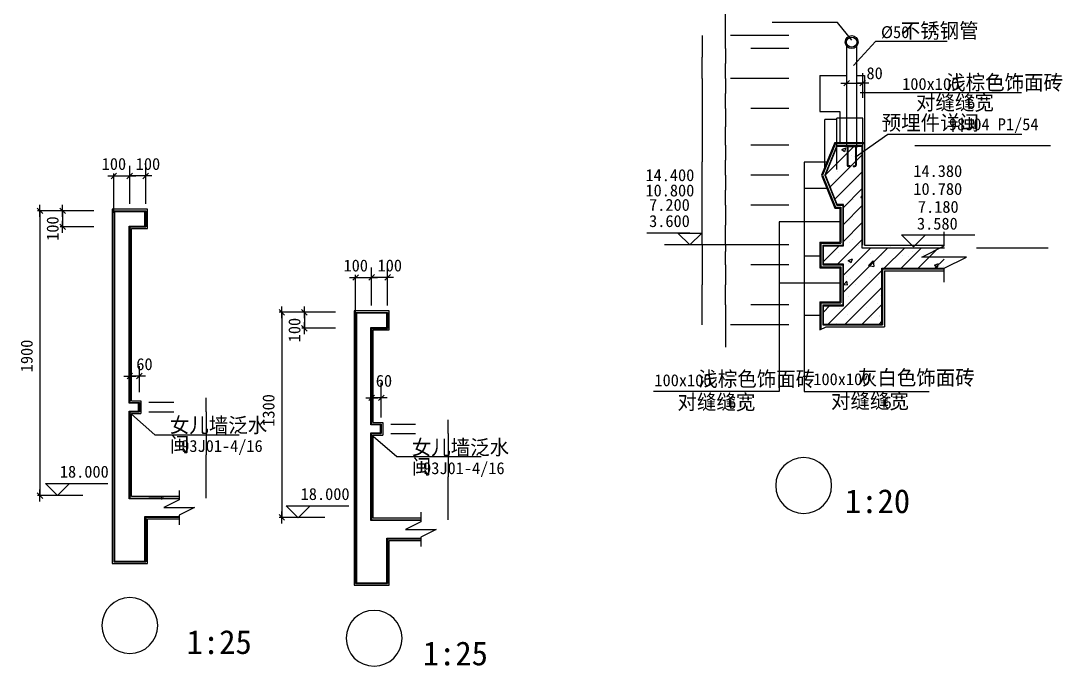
# Model space of a CAD drawing. Header units: metres. Extents: x 408575 to 456728, y -82532 to -51244.
# Drawn here: x 412566 to 438652, y -82532 to -66351 of the extents above; entities that cross this region are included whole.
import ezdxf

# ---------------------------------------------------------------- set-up
doc = ezdxf.new("R2010")
doc.units = ezdxf.units.M
for name, color, linetype in [('100', 11, 'Continuous'), ('PUB_DIM', 3, 'Continuous'), ('PUB_TEXT', 7, 'Continuous'), ('PUB_WALL', 7, 'Continuous'), ('S_FLOOR', 2, 'Continuous'), ('S_OTHER', 7, 'Continuous')]:
    doc.layers.add(name, color=color, linetype=linetype)
doc.dimstyles.get("Standard").update_dxf_attribs({"dimtxt": 2.5, "dimasz": 2.5, "dimexe": 1.25, "dimexo": 0.625, "dimtad": 1, "dimcen": 2.5, "dimazin": 3, "dimtfac": 1, "dimtmove": 0, "dimatfit": 3})

# ---------------------------------------------------------------- blocks, each defined once
blk = doc.blocks.new('_DIMX')
blk.add_line((-150, 0), (150, 0))
blk.add_lwpolyline([(-70, -70), (70, 70)])
blk = doc.blocks.new('_INDEX1')
blk.add_lwpolyline([(-0.5, 0, 1), (0.5, 0, 1)], format="xyb", close=True)
blk = doc.blocks.new('*D1')
for p, q in [((430221.28, -66160.88), (430221.03, -66160.88)), ((430221.53, -67046.45), (430221.53, -66160.88)), ((430221.53, -66721.45), (430221.53, -66160.88)), ((430221.53, -66160.88), (430221.53, -66160.88)), ((430221.78, -66160.88), (430222.03, -66160.88))]:
    blk.add_line(p, q)
at = {"layer": 'Defpoints'}
for p in [(430221.53, -66160.88), (430221.53, -66721.45), (430221.53, -67046.45)]:
    blk.add_point(p, dxfattribs=at)
at = {"layer": 'PUB_DIM', "insert": (430221.53, -66159.755), "char_height": 1, "attachment_point": 5}
blk.add_mtext('65', dxfattribs=at)
blk = doc.blocks.new('*D2')
for p, q in [((430221.53, -67046.45), (430221.53, -67421.45)), ((430221.28, -67421.45), (430221.03, -67421.45)), ((430221.53, -67796.45), (430221.53, -67421.45)), ((430221.53, -67421.45), (430221.53, -67421.45)), ((430221.78, -67421.45), (430222.03, -67421.45))]:
    blk.add_line(p, q)
at = {"layer": 'Defpoints'}
for p in [(430221.53, -67046.45), (430221.53, -67421.45), (430221.53, -67796.45)]:
    blk.add_point(p, dxfattribs=at)
at = {"layer": 'PUB_DIM', "insert": (430221.53, -67420.325), "char_height": 1, "attachment_point": 5}
blk.add_mtext('150', dxfattribs=at)
blk = doc.blocks.new('*D3')
for p, q in [((429634.31, -66721.45), (429634.31, -67258.95)), ((429634.06, -67258.95), (429633.81, -67258.95)), ((429634.31, -67796.45), (429634.31, -67258.95)), ((429634.31, -67258.95), (429634.31, -67258.95)), ((429634.56, -67258.95), (429634.81, -67258.95))]:
    blk.add_line(p, q)
at = {"layer": 'Defpoints'}
for p in [(429634.31, -66721.45), (429634.31, -67258.95), (429634.31, -67796.45)]:
    blk.add_point(p, dxfattribs=at)
at = {"layer": 'PUB_DIM', "insert": (429634.31, -67257.825), "char_height": 1, "attachment_point": 5}
blk.add_mtext('215', dxfattribs=at)
blk = doc.blocks.new('*D4')
for p, q in [((417210.26, -75805.69), (417210.01, -75805.69)), ((417210.51, -75914.64), (417210.51, -75805.69)), ((417210.51, -76154.64), (417210.51, -75805.69)), ((417210.51, -75805.69), (417210.51, -75805.69)), ((417210.76, -75805.69), (417211.01, -75805.69))]:
    blk.add_line(p, q)
at = {"layer": 'Defpoints'}
for p in [(417210.51, -75805.69), (417210.51, -75914.64), (417210.51, -76154.64)]:
    blk.add_point(p, dxfattribs=at)
at = {"layer": 'PUB_DIM', "insert": (417210.51, -75804.565), "char_height": 1, "attachment_point": 5}
blk.add_mtext('60', dxfattribs=at)
blk = doc.blocks.new('*D5')
for p, q in [((417210.51, -76154.64), (417210.51, -77235.62)), ((417210.26, -77235.62), (417210.01, -77235.62)), ((417210.51, -78316.61), (417210.51, -77235.62)), ((417210.51, -77235.62), (417210.51, -77235.62)), ((417210.76, -77235.62), (417211.01, -77235.62))]:
    blk.add_line(p, q)
at = {"layer": 'Defpoints'}
for p in [(417210.51, -76154.64), (417210.51, -77235.62), (417210.51, -78316.61)]:
    blk.add_point(p, dxfattribs=at)
at = {"layer": 'PUB_DIM', "insert": (417210.51, -77234.495), "char_height": 1, "attachment_point": 5}
blk.add_mtext('540', dxfattribs=at)
blk = doc.blocks.new('*D7')
for p, q in [((423268.11, -76699.89), (423268.11, -77780.87)), ((423267.86, -77780.87), (423267.61, -77780.87)), ((423268.11, -78861.86), (423268.11, -77780.87)), ((423268.11, -77780.87), (423268.11, -77780.87)), ((423268.36, -77780.87), (423268.61, -77780.87))]:
    blk.add_line(p, q)
at = {"layer": 'Defpoints'}
for p in [(423268.11, -76699.89), (423268.11, -77780.87), (423268.11, -78861.86)]:
    blk.add_point(p, dxfattribs=at)
at = {"layer": 'PUB_DIM', "insert": (423268.11, -77779.745), "char_height": 1, "attachment_point": 5}
blk.add_mtext('540', dxfattribs=at)
blk = doc.blocks.new('*D8')
for p, q in [((430221.53, -72471.45), (430221.53, -72971.45)), ((430221.28, -72971.45), (430221.03, -72971.45)), ((430221.53, -73471.45), (430221.53, -72971.45)), ((430221.53, -72971.45), (430221.53, -72971.45)), ((430221.78, -72971.45), (430222.03, -72971.45))]:
    blk.add_line(p, q)
at = {"layer": 'Defpoints'}
for p in [(430221.53, -72471.45), (430221.53, -72971.45), (430221.53, -73471.45)]:
    blk.add_point(p, dxfattribs=at)
at = {"layer": 'PUB_DIM', "insert": (430221.53, -72970.325), "char_height": 1, "attachment_point": 5}
blk.add_mtext('200', dxfattribs=at)
blk = doc.blocks.new('*D9')
for p, q in [((429634.31, -71971.45), (429634.31, -72971.45)), ((429634.06, -72971.45), (429633.81, -72971.45)), ((429634.31, -73971.45), (429634.31, -72971.45)), ((429634.31, -72971.45), (429634.31, -72971.45)), ((429634.56, -72971.45), (429634.81, -72971.45))]:
    blk.add_line(p, q)
at = {"layer": 'Defpoints'}
for p in [(429634.31, -71971.45), (429634.31, -72971.45), (429634.31, -73971.45)]:
    blk.add_point(p, dxfattribs=at)
at = {"layer": 'PUB_DIM', "insert": (429634.31, -72970.325), "char_height": 1, "attachment_point": 5}
blk.add_mtext('400', dxfattribs=at)
blk = doc.blocks.new('*D10')
for p, q in [((423267.86, -76350.94), (423267.61, -76350.94)), ((423268.11, -76459.89), (423268.11, -76350.94)), ((423268.11, -76699.89), (423268.11, -76350.94)), ((423268.11, -76350.94), (423268.11, -76350.94)), ((423268.36, -76350.94), (423268.61, -76350.94))]:
    blk.add_line(p, q)
at = {"layer": 'Defpoints'}
for p in [(423268.11, -76350.94), (423268.11, -76459.89), (423268.11, -76699.89)]:
    blk.add_point(p, dxfattribs=at)
at = {"layer": 'PUB_DIM', "insert": (423268.11, -76349.815), "char_height": 1, "attachment_point": 5}
blk.add_mtext('60', dxfattribs=at)
blk = doc.blocks.new('*D11')
for p, q in [((430221.53, -73471.45), (430221.53, -74532.02)), ((430221.53, -73971.45), (430221.53, -74532.02)), ((430221.28, -74532.02), (430221.03, -74532.02)), ((430221.53, -74532.02), (430221.53, -74532.02)), ((430221.78, -74532.02), (430222.03, -74532.02))]:
    blk.add_line(p, q)
at = {"layer": 'Defpoints'}
for p in [(430221.53, -73471.45), (430221.53, -73971.45), (430221.53, -74532.02)]:
    blk.add_point(p, dxfattribs=at)
at = {"layer": 'PUB_DIM', "insert": (430221.53, -74530.895), "char_height": 1, "attachment_point": 5}
blk.add_mtext('100', dxfattribs=at)
blk = doc.blocks.new('*D12')
for p, q in [((430221.53, -68546.45), (430221.53, -69008.95)), ((430221.28, -69008.95), (430221.03, -69008.95)), ((430221.53, -69471.45), (430221.53, -69008.95)), ((430221.53, -69008.95), (430221.53, -69008.95)), ((430221.78, -69008.95), (430222.03, -69008.95))]:
    blk.add_line(p, q)
at = {"layer": 'Defpoints'}
for p in [(430221.53, -68546.45), (430221.53, -69008.95), (430221.53, -69471.45)]:
    blk.add_point(p, dxfattribs=at)
at = {"layer": 'PUB_DIM', "insert": (430221.53, -69007.825), "char_height": 1, "attachment_point": 5}
blk.add_mtext('235', dxfattribs=at)
blk = doc.blocks.new('*D13')
for p, q in [((430221.53, -69471.45), (430221.53, -69846.45)), ((430221.28, -69846.45), (430221.03, -69846.45)), ((430221.53, -70221.45), (430221.53, -69846.45)), ((430221.53, -69846.45), (430221.53, -69846.45)), ((430221.78, -69846.45), (430222.03, -69846.45))]:
    blk.add_line(p, q)
at = {"layer": 'Defpoints'}
for p in [(430221.53, -69471.45), (430221.53, -69846.45), (430221.53, -70221.45)]:
    blk.add_point(p, dxfattribs=at)
at = {"layer": 'PUB_DIM', "insert": (430221.53, -69845.325), "char_height": 1, "attachment_point": 5}
blk.add_mtext('150', dxfattribs=at)
blk = doc.blocks.new('*D14')
for p, q in [((432853.18, -68826.34), (432703.93, -68826.34)), ((432704.18, -70082.44), (432704.18, -68826.34)), ((433004.43, -68826.34), (432855.18, -68826.34)), ((433004.18, -70082.44), (433004.18, -68826.34))]:
    blk.add_line(p, q)
at = {"layer": 'Defpoints'}
for p in [(433004.18, -68826.34), (432704.18, -70082.44), (433004.18, -70082.44)]:
    blk.add_point(p, dxfattribs=at)
at = {"layer": 'PUB_DIM', "insert": (432854.18, -68826.34), "char_height": 1, "attachment_point": 5}
blk.add_mtext('60', dxfattribs=at)
blk = doc.blocks.new('*D15')
for p, q in [((433328.355, -68789.14), (433003.93, -68789.14)), ((433004.18, -70082.44), (433004.18, -68789.14)), ((433655.78, -68789.14), (433331.355, -68789.14)), ((433655.53, -70082.44), (433655.53, -68789.14))]:
    blk.add_line(p, q)
at = {"layer": 'Defpoints'}
for p in [(433655.53, -68789.14), (433004.18, -70082.44), (433655.53, -70082.44)]:
    blk.add_point(p, dxfattribs=at)
at = {"layer": 'PUB_DIM', "insert": (433329.855, -68789.14), "char_height": 1, "attachment_point": 5}
blk.add_mtext('130', dxfattribs=at)
blk = doc.blocks.new('*D16')
for p, q in [((430221.53, -67796.45), (430221.53, -68171.45)), ((430221.28, -68171.45), (430221.03, -68171.45)), ((430221.53, -68546.45), (430221.53, -68171.45)), ((430221.53, -68171.45), (430221.53, -68171.45)), ((430221.78, -68171.45), (430222.03, -68171.45))]:
    blk.add_line(p, q)
at = {"layer": 'Defpoints'}
for p in [(430221.53, -67796.45), (430221.53, -68171.45), (430221.53, -68546.45)]:
    blk.add_point(p, dxfattribs=at)
at = {"layer": 'PUB_DIM', "insert": (430221.53, -68170.325), "char_height": 1, "attachment_point": 5}
blk.add_mtext('150', dxfattribs=at)
blk = doc.blocks.new('*D17')
for p, q in [((430221.53, -71971.45), (430221.53, -72137.19)), ((430221.28, -72137.19), (430221.03, -72137.19)), ((430221.53, -72471.45), (430221.53, -72137.19)), ((430221.53, -72137.19), (430221.53, -72137.19)), ((430221.78, -72137.19), (430222.03, -72137.19))]:
    blk.add_line(p, q)
at = {"layer": 'Defpoints'}
for p in [(430221.53, -71971.45), (430221.53, -72137.19), (430221.53, -72471.45)]:
    blk.add_point(p, dxfattribs=at)
at = {"layer": 'PUB_DIM', "insert": (430221.53, -72136.065), "char_height": 1, "attachment_point": 5}
blk.add_mtext('100', dxfattribs=at)
blk = doc.blocks.new('*D18')
for p, q in [((429634.31, -67796.45), (429634.31, -69883.95)), ((429634.06, -69883.95), (429633.81, -69883.95)), ((429634.31, -71971.45), (429634.31, -69883.95)), ((429634.31, -69883.95), (429634.31, -69883.95)), ((429634.56, -69883.95), (429634.81, -69883.95))]:
    blk.add_line(p, q)
at = {"layer": 'Defpoints'}
for p in [(429634.31, -67796.45), (429634.31, -69883.95), (429634.31, -71971.45)]:
    blk.add_point(p, dxfattribs=at)
at = {"layer": 'PUB_DIM', "insert": (429634.31, -69882.825), "char_height": 1, "attachment_point": 5}
blk.add_mtext('885', dxfattribs=at)
blk = doc.blocks.new('*D19')
for p, q in [((430221.53, -70221.45), (430221.53, -70596.45)), ((430221.28, -70596.45), (430221.03, -70596.45)), ((430221.53, -70971.45), (430221.53, -70596.45)), ((430221.53, -70596.45), (430221.53, -70596.45)), ((430221.78, -70596.45), (430222.03, -70596.45))]:
    blk.add_line(p, q)
at = {"layer": 'Defpoints'}
for p in [(430221.53, -70221.45), (430221.53, -70596.45), (430221.53, -70971.45)]:
    blk.add_point(p, dxfattribs=at)
at = {"layer": 'PUB_DIM', "insert": (430221.53, -70595.325), "char_height": 1, "attachment_point": 5}
blk.add_mtext('150', dxfattribs=at)
blk = doc.blocks.new('*D20')
for p, q in [((430221.53, -70971.45), (430221.53, -71471.45)), ((430221.28, -71471.45), (430221.03, -71471.45)), ((430221.53, -71971.45), (430221.53, -71471.45)), ((430221.53, -71471.45), (430221.53, -71471.45)), ((430221.78, -71471.45), (430222.03, -71471.45))]:
    blk.add_line(p, q)
at = {"layer": 'Defpoints'}
for p in [(430221.53, -70971.45), (430221.53, -71471.45), (430221.53, -71971.45)]:
    blk.add_point(p, dxfattribs=at)
at = {"layer": 'PUB_DIM', "insert": (430221.53, -71470.325), "char_height": 1, "attachment_point": 5}
blk.add_mtext('200', dxfattribs=at)

msp = doc.modelspace()

# ---------------------------------------------------------------- linework, layer by layer
for p, q in [((431785.38, -66721.45), (430343.23, -66721.45)), ((431807.38, -66721.45), (430849.28, -66721.45)), ((433254.19, -69473.27), (433254.19, -66989.61)), ((433423.5, -67467.98), (433978.2, -66867.97)), ((433504.19, -69473.27), (433504.19, -66989.61)), ((431807.38, -67046.45), (430849.28, -67046.45)), ((431807.38, -67046.45), (430849.28, -67046.45)), ((431785.38, -67796.45), (430343.23, -67796.45)), ((431785.38, -67796.45), (430343.23, -67796.45)), ((431807.38, -67796.45), (430849.28, -67796.45)), ((431807.38, -67796.45), (430849.28, -67796.45)), ((432579.19, -67723.27), (433254.19, -67723.27)), ((432579.19, -67723.27), (432579.19, -68623.27)), ((433254.82, -68281.31), (433254.82, -67664.07)), ((433504.19, -67723.27), (433704.19, -67723.27)), ((433654.82, -68281.31), (433654.82, -67664.07)), ((433704.19, -67723.27), (433704.19, -71978.64)), ((433253.82, -67914.07), (433252.82, -67914.07)), ((433254.82, -67914.07), (433654.82, -67914.07)), ((433655.82, -67914.07), (433656.82, -67914.07)), ((437631.14, -68155.62), (433592, -68155.62)), ((431807.38, -68546.45), (430849.28, -68546.45)), ((431807.38, -68546.45), (430849.28, -68546.45)), ((432579.19, -68623.27), (433079.19, -68623.27)), ((433079.19, -68623.27), (433079.19, -69398.27)), ((432704.19, -69520.88), (432704.19, -68944.82)), ((433004.19, -69520.88), (433004.19, -68944.82)), ((433655.53, -69520.88), (433655.53, -68944.82)), ((431807.38, -69471.45), (430849.28, -69471.45)), ((431807.38, -69471.45), (430849.28, -69471.45)), ((432953.41, -69398.27), (432623.41, -70223.27)), ((432970.33, -69423.27), (432650.33, -70223.27)), ((432705.26, -70225.96), (433457.95, -69473.27)), ((432953.41, -69398.27), (433704.19, -69398.27)), ((432970.33, -69423.27), (433704.19, -69423.27)), ((432984.52, -69522.44), (433033.68, -69473.27)), ((433128.45, -69579.89), (433233.48, -69539.58)), ((433128.45, -69579.89), (433203.06, -69630.22)), ((433204.41, -69631.79), (433234.82, -69541.15)), ((433229.19, -69503.27), (433229.19, -69473.27)), ((433229.19, -69503.27), (433529.19, -69503.27)), ((433264.19, -69503.27), (433264.19, -69968.27)), ((433284.19, -69503.27), (433284.19, -69968.27)), ((433474.19, -69503.27), (433474.19, -69968.27)), ((433494.19, -69503.27), (433494.19, -69968.27)), ((433529.19, -69503.27), (433529.19, -69473.27)), ((433632.92, -69672.49), (433654.19, -69647.15)), ((432185.27, -69896.89), (432185.27, -75647.09)), ((432777.59, -69896.89), (432185.27, -69896.89)), ((432826.48, -70529.01), (433654.19, -69701.3)), ((433004.03, -69788.31), (433004.03, -69788.31)), ((433379.54, -69738.87), (433379.54, -69738.87)), ((433469.5, -69840.2), (433469.5, -69840.2)), ((433621.87, -69658.58), (433621.87, -69658.58)), ((433632.92, -69672.49), (433654.19, -69674.35)), ((415295.66, -70940.98), (415295.66, -69989.38)), ((415695.66, -70940.98), (415695.66, -69989.38)), ((432947.7, -70832.05), (433654.19, -70125.56)), ((433016.85, -70132.66), (433016.85, -70132.66)), ((433339.19, -69983.27), (433299.19, -69983.27)), ((433339.19, -70003.27), (433299.19, -70003.27)), ((433339.19, -69983.27), (433339.19, -70003.27)), ((433419.19, -69983.27), (433419.19, -70003.27)), ((433419.19, -69983.27), (433459.19, -69983.27)), ((433419.19, -70003.27), (433459.19, -70003.27)), ((414895.66, -71165.98), (414895.66, -70176.88)), ((415294.66, -70239.38), (415293.66, -70239.38)), ((415695.66, -70239.38), (415295.66, -70239.38)), ((415696.66, -70239.38), (415697.66, -70239.38)), ((431807.38, -70221.45), (430849.28, -70221.45)), ((431807.38, -70221.45), (430849.28, -70221.45)), ((432623.41, -70223.27), (432953.41, -71048.27)), ((432650.33, -70223.27), (432970.33, -71023.27)), ((432984.94, -70330.49), (432984.94, -70330.49)), ((433329.77, -70425.08), (433329.77, -70425.08)), ((433451.26, -70339.54), (433451.26, -70339.54)), ((433553.04, -70255.69), (433553.04, -70255.69)), ((432777.59, -70555.19), (432185.27, -70555.19)), ((432866.16, -70628.2), (432868.5, -70627.3)), ((432868.29, -70633.53), (432869.85, -70628.87)), ((433154.19, -71049.83), (433654.19, -70549.83)), ((433646.04, -70626.56), (433646.04, -70626.56)), ((433158.43, -70847.31), (433158.43, -70847.31)), ((433433.02, -70838.88), (433433.02, -70838.88)), ((433605.2, -70779.82), (433654.19, -70728.77)), ((433605.2, -70779.82), (433654.19, -70787.42)), ((414120.38, -71115.74), (412983.4, -71115.74)), ((413045.9, -71115.99), (413045.9, -78254.94)), ((414394.06, -71115.74), (413549.02, -71115.74)), ((413611.52, -71115.99), (413611.52, -71515.49)), ((431807.38, -70971.45), (430849.28, -70971.45)), ((431807.38, -70971.45), (430849.28, -70971.45)), ((432953.41, -71048.27), (433079.19, -71048.27)), ((432970.33, -71023.27), (433104.19, -71023.27)), ((433079.19, -71048.27), (433079.19, -71898.27)), ((433104.19, -71023.27), (433104.19, -71923.27)), ((433154.19, -71474.09), (433654.19, -70974.09)), ((431565.44, -71392.02), (431565.44, -75643.56)), ((433104.19, -71392.02), (431565.44, -71392.02)), ((433154.19, -71898.36), (433654.19, -71398.36)), ((433314.34, -71357.01), (433314.34, -71357.01)), ((433414.78, -71338.22), (433414.78, -71338.22)), ((414394.06, -71515.74), (413549.02, -71515.74)), ((431785.38, -71971.45), (430343.23, -71971.45)), ((431785.38, -71971.45), (430343.23, -71971.45)), ((431807.38, -71971.45), (430849.28, -71971.45)), ((431807.38, -71971.45), (430849.28, -71971.45)), ((432579.19, -71898.27), (433079.19, -71898.27)), ((432579.19, -71898.27), (432579.19, -72548.27)), ((432604.19, -71923.27), (433104.19, -71923.27)), ((432604.19, -71923.27), (432604.19, -72523.27)), ((432654.19, -72398.36), (433079.27, -71973.27)), ((432654.19, -71974.09), (432655, -71973.27)), ((433003.53, -72473.27), (433654.19, -71822.62)), ((433316.55, -71905.83), (433316.55, -71905.83)), ((433396.54, -71837.56), (433396.54, -71837.56)), ((433539.97, -71987.87), (433539.97, -71987.87)), ((432620.19, -72250.76), (432185.27, -72250.76)), ((433012.43, -72032.1), (433012.43, -72032.1)), ((433055.51, -72155.52), (433055.51, -72155.52)), ((433154.19, -73171.15), (434283.65, -72041.68)), ((433154.19, -72746.88), (433859.39, -72041.68)), ((433856.24, -72189.35), (433856.24, -72189.35)), ((434135.96, -72240.87), (434135.96, -72240.87)), ((434176.32, -72573.27), (434707.91, -72041.68)), ((434340.71, -72021.7), (434340.71, -72021.7)), ((434600.59, -72573.27), (435132.18, -72041.68)), ((434656.98, -72223.19), (434656.98, -72223.19)), ((434812.88, -72248.5), (434812.88, -72248.5)), ((434915.04, -72128.41), (434915.04, -72128.41)), ((435024.85, -72573.27), (435556.44, -72041.68)), ((435188.39, -72199.06), (435188.39, -72199.06)), ((435457.71, -72257.02), (435457.71, -72257.02)), ((435685.2, -72022.79), (435685.2, -72022.79)), ((431807.38, -72471.45), (430849.28, -72471.45)), ((431807.38, -72471.45), (430849.28, -72471.45)), ((433293.86, -72359.27), (433398.89, -72318.95)), ((433293.86, -72359.27), (433368.48, -72409.6)), ((433297.46, -72448.01), (433297.46, -72448.01)), ((433369.82, -72411.17), (433400.24, -72320.53)), ((433378.3, -72336.9), (433378.3, -72336.9)), ((433804.06, -72489.28), (433920.9, -72367.51)), ((433804.06, -72489.28), (433937.47, -72509.97)), ((433865.55, -72373.22), (433865.55, -72373.22)), ((433938.82, -72511.49), (433922.25, -72369.04)), ((435449.11, -72573.27), (435697.84, -72324.55)), ((435449.56, -72479.4), (435554.58, -72439.09)), ((435449.56, -72479.4), (435524.17, -72529.73)), ((435525.52, -72531.3), (435555.93, -72440.66)), ((435574.84, -72476.62), (435574.84, -72476.62)), ((420953.26, -73709.85), (420953.26, -72720.75)), ((421353.26, -73486.23), (421353.26, -72534.63)), ((421753.26, -73486.23), (421753.26, -72534.63)), ((432579.19, -72548.27), (433079.19, -72548.27)), ((432604.19, -72523.27), (433104.19, -72523.27)), ((432776.32, -73973.27), (434154.19, -72595.41)), ((433079.19, -72548.27), (433079.19, -73398.27)), ((433104.19, -72523.27), (433104.19, -73423.27)), ((433241.54, -72750.33), (433241.54, -72750.33)), ((433825.28, -72776.94), (433825.28, -72776.94)), ((434117.72, -72740.21), (434117.72, -72740.21)), ((434204.19, -72623.27), (434204.19, -74023.27)), ((434204.19, -72623.27), (435697.84, -72623.27)), ((435666.96, -72522.13), (435666.96, -72522.13)), ((421352.26, -72786.05), (421351.26, -72786.05)), ((421352.26, -72787.43), (421351.26, -72787.43)), ((421753.26, -72784.63), (421353.26, -72784.63)), ((421754.26, -72784.63), (421755.26, -72784.63)), ((433121.63, -72927.25), (431565.44, -72927.25)), ((433181.41, -72963.23), (433253.73, -72877.05)), ((433181.41, -72963.23), (433271.07, -72971.07)), ((433200.59, -73973.27), (434154.19, -73019.68)), ((433272.41, -72972.65), (433255.07, -72878.63)), ((433360.06, -72836.24), (433360.06, -72836.24)), ((433470.95, -72964.84), (433470.95, -72964.84)), ((434042.28, -72784.16), (434042.28, -72784.16)), ((433309.92, -73256.45), (433309.92, -73256.45)), ((434099.48, -73239.55), (434099.48, -73239.55)), ((431807.38, -73471.45), (430849.28, -73471.45)), ((431807.38, -73471.45), (430849.28, -73471.45)), ((432579.19, -73398.27), (433079.19, -73398.27)), ((432579.19, -73398.27), (432579.19, -74098.27)), ((432604.19, -73423.27), (433104.19, -73423.27)), ((432604.19, -73423.27), (432604.19, -74086.85)), ((432654.19, -73671.15), (432852.06, -73473.27)), ((432949.44, -73516.82), (432949.44, -73516.82)), ((432967.85, -73473.27), (433003.5, -73497.32)), ((433004.85, -73498.9), (433013.44, -73473.27)), ((433076.34, -73556.45), (433076.34, -73556.45)), ((433341.82, -73335.58), (433341.82, -73335.58)), ((433624.85, -73973.27), (434154.19, -73443.94)), ((433750.18, -73550.65), (433750.18, -73550.65)), ((434023.67, -73431.74), (434023.67, -73431.74)), ((420177.97, -73659.61), (419041, -73659.61)), ((419103.5, -73659.61), (419103.5, -78800.19)), ((420451.66, -73659.61), (419606.62, -73659.61)), ((419669.12, -73659.86), (419669.12, -74059.36)), ((432620.19, -73741.55), (432185.27, -73741.55)), ((433265.71, -73718.31), (433265.71, -73718.31)), ((433882.79, -73781.38), (433882.79, -73781.38)), ((434066.45, -73752.14), (434066.45, -73752.14)), ((434081.24, -73738.9), (434081.24, -73738.9)), ((420451.66, -74059.61), (419606.62, -74059.61)), ((431785.38, -73971.45), (430343.23, -73971.45)), ((431807.38, -73971.45), (430849.28, -73971.45)), ((432579.19, -74098.27), (432743.32, -74023.27)), ((433008.01, -73931.54), (433008.01, -73931.54)), ((433323.58, -73834.92), (433323.58, -73834.92)), ((434049.11, -73973.27), (434154.19, -73868.2)), ((415297.56, -75659.45), (415297.56, -75008.75)), ((415537.56, -75659.45), (415537.56, -75008.75)), ((415296.56, -75258.75), (415295.56, -75258.75)), ((415537.56, -75258.75), (415297.56, -75258.75)), ((415538.56, -75258.75), (415539.56, -75258.75)), ((421352.73, -76292.58), (421352.73, -75425.63)), ((421355.16, -76204.7), (421355.16, -75554)), ((421592.73, -76292.58), (421592.73, -75425.63)), ((421595.16, -76204.7), (421595.16, -75554)), ((431565.44, -75643.56), (428415.13, -75643.56)), ((432185.27, -75647.09), (435316.13, -75647.09)), ((415336.3, -75876.61), (415576.3, -75876.61)), ((415576.3, -75876.61), (415576.3, -76196.61)), ((421351.73, -75675.63), (421350.73, -75675.63)), ((421354.16, -75804), (421353.16, -75804)), ((421595.16, -75804), (421355.16, -75804)), ((421593.73, -75675.63), (421594.73, -75675.63)), ((421596.16, -75804), (421597.16, -75804)), ((415774.46, -75914.64), (416397.43, -75914.64)), ((415774.46, -76154.64), (416397.43, -76154.64)), ((415774.46, -76154.64), (416397.43, -76154.64)), ((415336.3, -76196.61), (415576.3, -76196.61)), ((421393.9, -76421.86), (421633.9, -76421.86)), ((421633.9, -76421.86), (421633.9, -76741.86)), ((421832.06, -76459.89), (422455.03, -76459.89)), ((421393.9, -76741.86), (421633.9, -76741.86)), ((421832.06, -76699.89), (422455.03, -76699.89)), ((414120.38, -78255.19), (412983.4, -78255.19)), ((415774.46, -78314.64), (416151.58, -78314.64)), ((420177.97, -78800.44), (419041, -78800.44))]:
    msp.add_line(p, q)
for points in [[(415336.3, -75876.61), (415336.3, -71556.61), (415736.3, -71556.61), (415736.3, -71076.61), (414856.3, -71076.61), (414856.3, -79956.61), (415736.3, -79956.61), (415736.3, -78836.61), (416531.22, -78836.61)], [(421393.9, -76421.86), (421393.9, -74101.86), (421793.9, -74101.86), (421793.9, -73621.86), (420913.9, -73621.86), (420913.9, -80501.86), (421793.9, -80501.86), (421793.9, -79381.86), (422588.82, -79381.86)], [(432674.19, -73955.18), (434134.19, -73955.18)], [(432743.32, -74023.27), (434204.19, -74023.27)], [(416531.22, -78276.61), (415336.3, -78276.61), (415336.3, -76196.61)], [(422588.82, -78821.86), (421393.9, -78821.86), (421393.9, -76741.86)]]:
    msp.add_lwpolyline(points)
for points in [[(414596.45, -81512.29, 1), (415996.45, -81512.29, 1)], [(420715.26, -81831.5, 1), (422115.26, -81831.5, 1)]]:
    msp.add_lwpolyline(points, format="xyb", close=True)
for radius in [162.5, 127.5]:
    msp.add_circle((433379.19, -66885.77), radius)
for centre, radius, start, end in [((433299.19, -69968.27), 35, 180, 270), ((433299.19, -69968.27), 15, 180, 270), ((433459.19, -69968.27), 35, 270, 0), ((433459.19, -69968.27), 15, 270, 0)]:
    msp.add_arc(centre, radius, start, end)
at = {"layer": '100'}
for p, q in [((433465.42, -69773), (434287.35, -69194.26)), ((434964.97, -69473.27), (438363.52, -69473.27)), ((414895.66, -70239.63), (415295.66, -70239.38)), ((430634.31, -71971.45), (428691.96, -71971.45)), ((436505.22, -72041.68), (438301.08, -72041.68)), ((420953.26, -72786.3), (421353.26, -72786.05))]:
    msp.add_line(p, q, dxfattribs=at)
msp.add_lwpolyline([(433634.19, -71993.27), (433634.19, -72041.68), (435700.65, -72041.68)], dxfattribs=at)
at = {"layer": 'PUB_DIM'}
for p, q in [((429324.35, -71671.45), (428244.35, -71671.45)), ((429324.35, -71971.45), (429024.35, -71671.45)), ((429024.35, -71671.45), (429624.35, -71671.45)), ((429624.35, -71671.45), (429324.35, -71971.45)), ((434630.11, -71721.12), (435230.11, -71721.12)), ((434930.11, -72021.12), (434630.11, -71721.12)), ((435230.11, -71721.12), (434930.11, -72021.12)), ((434930.11, -71721.12), (436467.25, -71721.12)), ((413183.79, -77955.19), (413783.79, -77955.19)), ((413483.79, -78255.19), (413183.79, -77955.19)), ((413483.79, -77955.19), (414746.64, -77955.19)), ((413783.79, -77955.19), (413483.79, -78255.19)), ((419516.7, -78814.76), (419216.7, -78514.76)), ((419216.7, -78514.76), (419816.7, -78514.76)), ((419516.7, -78514.76), (420779.56, -78514.76)), ((419816.7, -78514.76), (419516.7, -78814.76))]:
    msp.add_line(p, q, dxfattribs=at)
at = {"layer": 'PUB_TEXT'}
for p, q in [((433026.61, -66389.99), (431383.19, -66389.99)), ((433382.8, -66837.46), (433026.61, -66389.99)), ((435771.93, -66867.97), (433978.2, -66867.97)), ((434287.35, -69194.26), (437644.99, -69194.26)), ((415335.96, -76215.42), (415926.47, -76729.45)), ((415926.47, -76729.45), (418036.63, -76729.45)), ((421393.56, -76760.67), (421984.07, -77274.7)), ((421984.07, -77274.7), (424094.23, -77274.7))]:
    msp.add_line(p, q, dxfattribs=at)
at = {"layer": 'PUB_WALL'}
for points in [[(432674.19, -73973.27), (432674.19, -73493.27), (433174.19, -73493.27), (433174.19, -72453.27), (432674.19, -72453.27), (432674.19, -71993.27), (433174.19, -71993.27), (433174.19, -70953.27), (433017.73, -70953.27), (432725.73, -70223.27), (433017.73, -69493.27), (433634.19, -69493.27), (433634.19, -71993.27)], [(416531.22, -78336.61), (415276.3, -78336.61), (415276.3, -76136.61), (415516.3, -76136.61), (415516.3, -75936.61), (415276.3, -75936.61), (415276.3, -71496.61), (415676.3, -71496.61), (415676.3, -71136.61), (414916.3, -71136.61), (414916.3, -79896.61), (415676.3, -79896.61), (415676.3, -78776.61), (416531.22, -78776.61)], [(434134.19, -73973.27), (434134.19, -72553.27), (435697.84, -72553.27)], [(422588.82, -78881.86), (421333.9, -78881.86), (421333.9, -76681.86), (421573.9, -76681.86), (421573.9, -76481.86), (421333.9, -76481.86), (421333.9, -74041.86), (421733.9, -74041.86), (421733.9, -73681.86), (420973.9, -73681.86), (420973.9, -80441.86), (421733.9, -80441.86), (421733.9, -79321.86), (422588.82, -79321.86)]]:
    msp.add_lwpolyline(points, dxfattribs=at)
at = {"layer": 'S_FLOOR'}
for p, q in [((433004.19, -69473.27), (432704.19, -70223.27)), ((433004.19, -69473.27), (433654.19, -69473.27)), ((433654.19, -69473.27), (433654.19, -71973.27)), ((432704.19, -70223.27), (433004.19, -70973.27)), ((414896.3, -71116.61), (414896.3, -79916.61)), ((414896.3, -71116.61), (415696.3, -71116.61)), ((415696.3, -71116.61), (415696.3, -71516.61)), ((433004.19, -70973.27), (433154.19, -70973.27)), ((433154.19, -70973.27), (433154.19, -71973.27)), ((415296.3, -71516.61), (415296.3, -75916.61)), ((415296.3, -71516.61), (415696.3, -71516.61)), ((432654.19, -71973.27), (433154.19, -71973.27)), ((432654.19, -71973.27), (432654.19, -72473.27)), ((433704.19, -71978.64), (435697.84, -71978.64)), ((432654.19, -72473.27), (433154.19, -72473.27)), ((433154.19, -72473.27), (433154.19, -73473.27)), ((434154.19, -72573.27), (435697.84, -72573.27)), ((434154.19, -72573.27), (434154.19, -73973.27)), ((432654.19, -73473.27), (433154.19, -73473.27)), ((432654.19, -73473.27), (432654.19, -73973.27)), ((420953.9, -73661.86), (420953.9, -80461.86)), ((420953.9, -73661.86), (421753.9, -73661.86)), ((421753.9, -73661.86), (421753.9, -74061.86)), ((421353.9, -74061.86), (421753.9, -74061.86)), ((421353.9, -74061.86), (421353.9, -76461.86)), ((415296.3, -75916.61), (415536.3, -75916.61)), ((415296.3, -76156.61), (415296.3, -78316.61)), ((415296.3, -76156.61), (415536.3, -76156.61)), ((415536.3, -75916.61), (415536.3, -76156.61)), ((421353.9, -76461.86), (421593.9, -76461.86)), ((421593.9, -76461.86), (421593.9, -76701.86)), ((421353.9, -76701.86), (421353.9, -78861.86)), ((421353.9, -76701.86), (421593.9, -76701.86)), ((415296.3, -78316.61), (416531.22, -78316.61)), ((415696.3, -78796.61), (416531.22, -78796.61)), ((415696.3, -78796.61), (415696.3, -79916.61)), ((421353.9, -78861.86), (422588.82, -78861.86)), ((421753.9, -79341.86), (422588.82, -79341.86)), ((421753.9, -79341.86), (421753.9, -80461.86)), ((414896.3, -79916.61), (415696.3, -79916.61)), ((420953.9, -80461.86), (421753.9, -80461.86))]:
    msp.add_line(p, q, dxfattribs=at)
msp.add_lwpolyline([(432654.19, -73973.27), (434154.19, -73973.27)], dxfattribs=at)
at = {"layer": 'S_OTHER'}
for p, q in [((435697.84, -71993.27), (435697.84, -71643.27)), ((435137.84, -72273.27), (435697.84, -71993.27)), ((436257.84, -72273.27), (435137.84, -72273.27)), ((435697.84, -72553.27), (436257.84, -72273.27)), ((435697.84, -72903.27), (435697.84, -72553.27)), ((416531.22, -78124.61), (416531.22, -78364.61)), ((416531.22, -78364.61), (416147.22, -78556.61)), ((416147.22, -78556.61), (416915.22, -78556.61)), ((416915.22, -78556.61), (416531.22, -78748.61)), ((416531.22, -78748.61), (416531.22, -78988.61)), ((422588.82, -78669.86), (422588.82, -78909.86)), ((422588.82, -78909.86), (422204.82, -79101.86)), ((422204.82, -79101.86), (422972.82, -79101.86)), ((422972.82, -79101.86), (422588.82, -79293.86)), ((422588.82, -79293.86), (422588.82, -79533.86))]:
    msp.add_line(p, q, dxfattribs=at)

# ---------------------------------------------------------------- block references
for p in [(433254.82, -67914.07), (414895.91, -70239.38), (415295.66, -70239.38), (420953.51, -72786.05), (421353.26, -72784.63), (415297.56, -75258.75), (421355.16, -75804)]:
    msp.add_blockref('_DIMX', p)
for p, rotation in [((433654.82, -67914.07), 180), ((415695.66, -70239.38), 180), ((413045.9, -71115.99), 90), ((413611.52, -71115.99), 90), ((413611.52, -71515.49), 90), ((421753.26, -72784.63), 180), ((419103.5, -73659.86), 90), ((419669.12, -73659.86), 90), ((419669.12, -74059.36), 90), ((415537.56, -75258.75), 180), ((421595.16, -75804), 180), ((413045.9, -78254.94), 90), ((419103.5, -78800.19), 90)]:
    msp.add_blockref('_DIMX', p, dxfattribs=dict(rotation=rotation))
at = {"xscale": 0.25, "yscale": 0.25, "zscale": 0.25, "rotation": 270}
msp.add_blockref('_DIMX', (416089.08, -78314.64), dxfattribs=at)
at = {"layer": 'PUB_TEXT', "xscale": 1400, "yscale": 1400, "zscale": 1400}
msp.add_blockref('_INDEX1', (432176.01, -78002.94), dxfattribs=at)

# ---------------------------------------------------------------- texts
for s, p in [('80', (433749.96, -67814.82)), ('100', (414591.94, -70089.38)), ('100', (415444.85, -70089.38)), ('100', (420649.54, -72636.05)), ('100', (421502.45, -72634.63)), ('60', (415459.09, -75108.75)), ('60', (421458.41, -75525.63))]:
    msp.add_text(s, height=300).set_placement(p)
for s, p in [('100', (413511.74, -71866.73)), ('100', (419569.34, -74410.6)), ('1900', (412862.51, -75161.69)), ('1300', (418920.11, -76527.55))]:
    msp.add_text(s, height=300, rotation=90).set_placement(p)
at = {"layer": 'PUB_DIM'}
for s, p in [('14.400', (428212.92, -70370.28)), ('14.380', (434923.41, -70266.6)), ('10.780', (434923.41, -70715.59)), ('10.800', (428212.92, -70754)), ('7.200', (428304.35, -71115.15)), ('7.180', (435037.7, -71164.59)), ('3.600', (428304.35, -71521.45)), ('3.580', (435014.84, -71585.53)), ('18.000', (413543.79, -77805.19)), ('18.000', (419576.7, -78364.76))]:
    msp.add_text(s, height=300, dxfattribs=at).set_placement(p)
at = {"layer": 'PUB_TEXT'}
for s, height, p in [('%%c50', 300, (434112.17, -66785.27)), ('不锈钢管', 375, (434609.66, -66785.27)), ('100x100', 300, (434643.86, -68084.32)), ('浅棕色饰面砖', 375, (435747.4, -68084.32)), ('对缝缝宽', 375, (434989.81, -68588.18)), ('6', 312.5, (436264.96, -68558.14)), ('预埋件详闽', 375, (434130.9, -69094.74)), ('98J04 P1/54', 300, (435814.1, -69094.74)), ('浅棕色饰面砖', 375, (429539.98, -75516.92)), ('灰白色饰面砖', 375, (433535.63, -75485.76)), ('100x100', 300, (428437.81, -75512.38)), ('100x100', 300, (432418.04, -75485.76)), ('对缝缝宽', 375, (432862.15, -76071.3)), ('对缝缝宽', 375, (429015.67, -76095.95)), ('6', 312.5, (430277.33, -76075.41)), ('6', 300, (434178.25, -76067.04)), ('女儿墙泛水', 375, (416301.3, -76675.78)), ('闽', 375, (416301.3, -77160)), ('93J01-4/16', 300, (416584.5, -77160)), ('女儿墙泛水', 375, (422359.99, -77232.61)), ('闽', 375, (422359.99, -77716.83)), ('93J01-4/16', 300, (422643.19, -77716.83)), ('1:20', 600, (433211.08, -78693.23)), ('1:25', 600, (416719.35, -82225.46)), ('1:25', 600, (422634.74, -82510.64))]:
    msp.add_text(s, height=height, dxfattribs=at).set_placement(p)

# ---------------------------------------------------------------- dimensions: what is measured, and where the dimension line sits
at = {"layer": 'PUB_DIM'}
for base, p1, p2, text, picture, middle in [((430221.53, -66160.88), (430221.53, -67046.45), (430221.53, -66721.45), '65', '*D1', (430221.53, -66159.755)), ((429634.31, -67258.95), (429634.31, -67796.45), (429634.31, -66721.45), '215', '*D3', (429634.31, -67257.825)), ((430221.53, -67421.45), (430221.53, -67796.45), (430221.53, -67046.45), '150', '*D2', (430221.53, -67420.325)), ((429634.31, -69883.95), (429634.31, -71971.45), (429634.31, -67796.45), '885', '*D18', (429634.31, -69882.825)), ((430221.53, -68171.45), (430221.53, -68546.45), (430221.53, -67796.45), '150', '*D16', (430221.53, -68170.325)), ((430221.53, -69008.95), (430221.53, -69471.45), (430221.53, -68546.45), '235', '*D12', (430221.53, -69007.825)), ((433004.18, -68826.34), (433004.18, -70082.44), (432704.18, -70082.44), '60', '*D14', (432854.18, -68826.34)), ((433655.53, -68789.14), (433655.53, -70082.44), (433004.18, -70082.44), '130', '*D15', (433329.855, -68789.14)), ((430221.53, -69846.45), (430221.53, -70221.45), (430221.53, -69471.45), '150', '*D13', (430221.53, -69845.325)), ((430221.53, -70596.45), (430221.53, -70971.45), (430221.53, -70221.45), '150', '*D19', (430221.53, -70595.325)), ((430221.53, -71471.45), (430221.53, -71971.45), (430221.53, -70971.45), '200', '*D20', (430221.53, -71470.325)), ((429634.31, -72971.45), (429634.31, -73971.45), (429634.31, -71971.45), '400', '*D9', (429634.31, -72970.325)), ((430221.53, -72137.19), (430221.53, -72471.45), (430221.53, -71971.45), '100', '*D17', (430221.53, -72136.065)), ((430221.53, -72971.45), (430221.53, -73471.45), (430221.53, -72471.45), '200', '*D8', (430221.53, -72970.325)), ((430221.53, -74532.02), (430221.53, -73971.45), (430221.53, -73471.45), '100', '*D11', (430221.53, -74530.895)), ((417210.51, -75805.69), (417210.51, -75914.64), (417210.51, -76154.64), '60', '*D4', (417210.51, -75804.565)), ((417210.51, -77235.62), (417210.51, -76154.64), (417210.51, -78316.61), '540', '*D5', (417210.51, -77234.495)), ((423268.11, -76350.94), (423268.11, -76459.89), (423268.11, -76699.89), '60', '*D10', (423268.11, -76349.815)), ((423268.11, -77780.87), (423268.11, -76699.89), (423268.11, -78861.86), '540', '*D7', (423268.11, -77779.745))]:
    dim = msp.add_linear_dim(base=base, p1=p1, p2=p2, text=text, dimstyle='Standard', dxfattribs=at)
    dim.commit()
    dim.dimension.update_dxf_attribs({"geometry": picture, "text_midpoint": middle})

doc.saveas('drawing.dxf')
